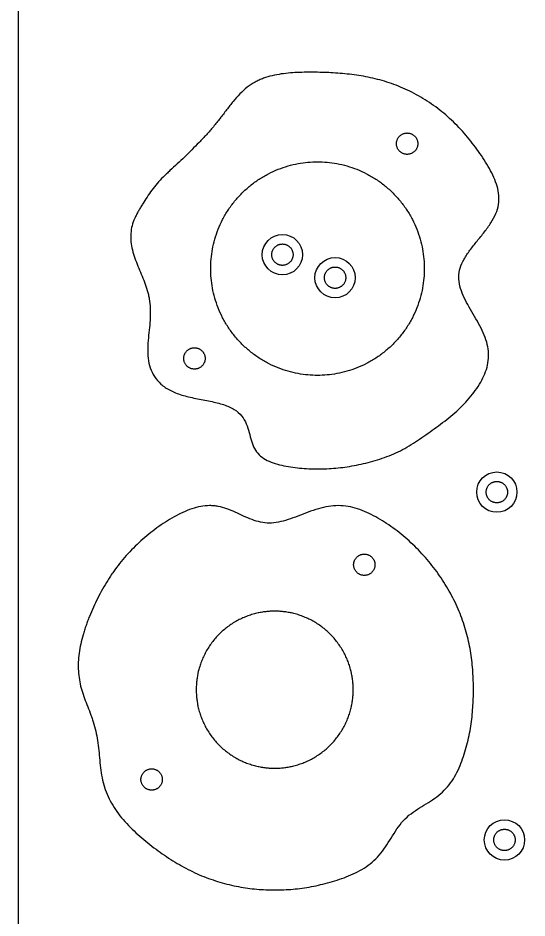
# Model space of a CAD drawing. Header units: centimetres. Extents: x -137 to -47, y -235 to -25.
# Drawn here: x -136.59 to -117.52, y -93.76 to -60.06 of the extents above; entities that cross this region are included whole.
import ezdxf

# ---------------------------------------------------------------- set-up
doc = ezdxf.new("R2010")
doc.units = ezdxf.units.CM
doc.layers.add('Talls', color=7, linetype='Continuous', true_color=0xa80098)

msp = doc.modelspace()

# ---------------------------------------------------------------- linework, layer by layer
at = {"layer": 'Talls'}
msp.add_lwpolyline([(-136.588, -235), (-46.588, -235), (-46.588, -25), (-136.588, -25)], close=True, dxfattribs=at)
for centre in [(-126.685, -68.921), (-124.712, -69.784), (-118.653, -77.814), (-118.367, -90.838)]:
    msp.add_circle(centre, 0.755, dxfattribs=at)
for points, knots in [([(-120.027, -69.423), (-120.095, -69.647), (-120.091, -69.872), (-120.037, -70.097), (-119.978, -70.337), (-119.86, -70.578), (-119.741, -70.792), (-119.61, -71.029), (-119.464, -71.259), (-119.334, -71.497), (-119.271, -71.611), (-119.211, -71.729), (-119.159, -71.848), (-119.109, -71.962), (-119.066, -72.079), (-119.033, -72.198), (-118.972, -72.422), (-118.948, -72.652), (-118.974, -72.883), (-118.999, -73.112), (-119.071, -73.331), (-119.172, -73.537), (-119.279, -73.754), (-119.42, -73.96), (-119.569, -74.15), (-119.727, -74.35), (-119.9, -74.541), (-120.085, -74.716), (-120.179, -74.805), (-120.277, -74.89), (-120.377, -74.972), (-120.477, -75.054), (-120.58, -75.133), (-120.684, -75.211), (-120.787, -75.288), (-120.892, -75.364), (-120.996, -75.44), (-121.101, -75.515), (-121.205, -75.59), (-121.309, -75.663), (-121.414, -75.737), (-121.517, -75.809), (-121.622, -75.879), (-121.726, -75.949), (-121.831, -76.017), (-121.938, -76.081), (-122.044, -76.146), (-122.153, -76.206), (-122.263, -76.262), (-122.374, -76.318), (-122.487, -76.369), (-122.601, -76.416), (-122.716, -76.462), (-122.832, -76.505), (-122.949, -76.544), (-123.065, -76.584), (-123.182, -76.62), (-123.299, -76.653), (-123.415, -76.687), (-123.532, -76.717), (-123.649, -76.745), (-123.765, -76.772), (-123.881, -76.796), (-123.996, -76.818), (-124.112, -76.839), (-124.227, -76.858), (-124.341, -76.874), (-124.455, -76.889), (-124.569, -76.902), (-124.683, -76.913), (-124.91, -76.933), (-125.135, -76.943), (-125.361, -76.943), (-125.587, -76.943), (-125.813, -76.933), (-126.039, -76.912), (-126.266, -76.891), (-126.492, -76.859), (-126.711, -76.809), (-126.82, -76.784), (-126.928, -76.754), (-127.03, -76.718), (-127.132, -76.682), (-127.229, -76.64), (-127.318, -76.589), (-127.407, -76.539), (-127.487, -76.481), (-127.557, -76.413), (-127.626, -76.345), (-127.683, -76.267), (-127.73, -76.179), (-127.777, -76.092), (-127.813, -75.996), (-127.845, -75.894), (-127.876, -75.791), (-127.903, -75.684), (-127.932, -75.576), (-127.961, -75.467), (-127.994, -75.359), (-128.038, -75.255), (-128.082, -75.151), (-128.137, -75.051), (-128.211, -74.961), (-128.285, -74.871), (-128.377, -74.789), (-128.49, -74.719), (-128.602, -74.648), (-128.736, -74.589), (-128.887, -74.538), (-129.039, -74.488), (-129.208, -74.447), (-129.386, -74.41), (-129.564, -74.373), (-129.751, -74.34), (-129.933, -74.304), (-130.116, -74.267), (-130.293, -74.227), (-130.455, -74.177), (-130.617, -74.128), (-130.764, -74.068), (-130.894, -73.999), (-131.024, -73.931), (-131.137, -73.852), (-131.234, -73.765), (-131.332, -73.678), (-131.413, -73.583), (-131.479, -73.481), (-131.545, -73.379), (-131.596, -73.27), (-131.634, -73.155), (-131.672, -73.041), (-131.697, -72.922), (-131.712, -72.799), (-131.727, -72.676), (-131.731, -72.55), (-131.728, -72.422), (-131.726, -72.294), (-131.716, -72.164), (-131.704, -72.035), (-131.691, -71.906), (-131.677, -71.777), (-131.664, -71.65), (-131.652, -71.523), (-131.642, -71.398), (-131.637, -71.276), (-131.632, -71.154), (-131.631, -71.035), (-131.637, -70.919), (-131.643, -70.803), (-131.655, -70.69), (-131.674, -70.58), (-131.683, -70.526), (-131.694, -70.471), (-131.706, -70.418), (-131.718, -70.364), (-131.732, -70.311), (-131.746, -70.259), (-131.776, -70.155), (-131.811, -70.052), (-131.849, -69.952), (-131.887, -69.851), (-131.927, -69.752), (-131.969, -69.654), (-132.011, -69.555), (-132.053, -69.456), (-132.094, -69.356), (-132.135, -69.256), (-132.174, -69.155), (-132.209, -69.052), (-132.244, -68.951), (-132.276, -68.848), (-132.301, -68.744), (-132.326, -68.642), (-132.345, -68.537), (-132.356, -68.433), (-132.366, -68.332), (-132.369, -68.23), (-132.362, -68.129), (-132.355, -68.03), (-132.339, -67.932), (-132.314, -67.836), (-132.289, -67.741), (-132.256, -67.648), (-132.216, -67.558), (-132.195, -67.512), (-132.174, -67.467), (-132.151, -67.423), (-132.128, -67.378), (-132.104, -67.333), (-132.079, -67.289), (-132.054, -67.245), (-132.028, -67.201), (-132.002, -67.157), (-131.976, -67.113), (-131.949, -67.069), (-131.922, -67.025), (-131.868, -66.938), (-131.812, -66.849), (-131.756, -66.763), (-131.698, -66.675), (-131.641, -66.59), (-131.578, -66.505), (-131.515, -66.419), (-131.449, -66.337), (-131.378, -66.256), (-131.305, -66.173), (-131.228, -66.093), (-131.149, -66.015), (-131.108, -65.974), (-131.066, -65.934), (-131.025, -65.894), (-130.982, -65.854), (-130.939, -65.813), (-130.896, -65.773), (-130.806, -65.69), (-130.716, -65.608), (-130.627, -65.525), (-130.534, -65.439), (-130.443, -65.353), (-130.352, -65.265), (-130.26, -65.175), (-130.168, -65.085), (-130.078, -64.994), (-129.986, -64.902), (-129.894, -64.809), (-129.803, -64.716), (-129.712, -64.622), (-129.622, -64.526), (-129.533, -64.428), (-129.444, -64.33), (-129.357, -64.23), (-129.271, -64.128), (-129.186, -64.025), (-129.101, -63.921), (-129.019, -63.815), (-128.936, -63.709), (-128.856, -63.602), (-128.775, -63.496), (-128.694, -63.39), (-128.613, -63.285), (-128.53, -63.185), (-128.447, -63.084), (-128.363, -62.989), (-128.276, -62.899), (-128.188, -62.81), (-128.098, -62.728), (-128.004, -62.654), (-127.91, -62.581), (-127.811, -62.516), (-127.71, -62.46), (-127.659, -62.432), (-127.607, -62.406), (-127.555, -62.383), (-127.502, -62.359), (-127.449, -62.337), (-127.396, -62.317), (-127.288, -62.277), (-127.178, -62.244), (-127.066, -62.218), (-126.954, -62.191), (-126.841, -62.171), (-126.727, -62.154), (-126.614, -62.138), (-126.499, -62.125), (-126.385, -62.116), (-126.271, -62.107), (-126.157, -62.1), (-126.044, -62.096), (-125.817, -62.088), (-125.594, -62.087), (-125.371, -62.091), (-125.148, -62.095), (-124.924, -62.104), (-124.695, -62.119), (-124.581, -62.127), (-124.466, -62.136), (-124.35, -62.147), (-124.234, -62.159), (-124.118, -62.172), (-124.001, -62.187), (-123.768, -62.219), (-123.533, -62.259), (-123.299, -62.313), (-123.182, -62.34), (-123.065, -62.37), (-122.949, -62.403), (-122.832, -62.436), (-122.716, -62.473), (-122.6, -62.513), (-122.485, -62.554), (-122.37, -62.598), (-122.256, -62.646), (-122.142, -62.693), (-122.028, -62.745), (-121.916, -62.8), (-121.804, -62.854), (-121.693, -62.913), (-121.583, -62.975), (-121.474, -63.037), (-121.365, -63.103), (-121.259, -63.172), (-121.152, -63.241), (-121.047, -63.314), (-120.944, -63.39), (-120.841, -63.466), (-120.74, -63.545), (-120.641, -63.627), (-120.542, -63.71), (-120.446, -63.795), (-120.352, -63.883), (-120.258, -63.971), (-120.166, -64.062), (-120.077, -64.156), (-119.988, -64.249), (-119.901, -64.345), (-119.817, -64.444), (-119.733, -64.542), (-119.652, -64.642), (-119.572, -64.744), (-119.493, -64.846), (-119.416, -64.949), (-119.341, -65.054), (-119.267, -65.158), (-119.196, -65.265), (-119.127, -65.372), (-119.059, -65.479), (-118.994, -65.587), (-118.933, -65.697), (-118.873, -65.805), (-118.817, -65.915), (-118.768, -66.027), (-118.72, -66.135), (-118.677, -66.247), (-118.644, -66.361), (-118.612, -66.471), (-118.589, -66.584), (-118.579, -66.699), (-118.569, -66.813), (-118.572, -66.926), (-118.59, -67.039), (-118.61, -67.158), (-118.645, -67.272), (-118.691, -67.382), (-118.741, -67.502), (-118.805, -67.617), (-118.875, -67.727), (-118.949, -67.844), (-119.034, -67.96), (-119.119, -68.07), (-119.207, -68.185), (-119.302, -68.3), (-119.393, -68.413), (-119.482, -68.524), (-119.575, -68.639), (-119.659, -68.753), (-119.738, -68.86), (-119.816, -68.974), (-119.881, -69.09), (-119.941, -69.196), (-119.992, -69.308), (-120.027, -69.423)], [0, 0, 0, 0, 0.690504, 0.690504, 0.690504, 1.450729, 1.450729, 1.450729, 2.264627, 2.264627, 2.264627, 2.657753, 2.657753, 2.657753, 3.029814, 3.029814, 3.029814, 3.725906, 3.725906, 3.725906, 4.416335, 4.416335, 4.416335, 5.149397, 5.149397, 5.149397, 5.916782, 5.916782, 5.916782, 6.304794, 6.304794, 6.304794, 6.693663, 6.693663, 6.693663, 7.081439, 7.081439, 7.081439, 7.465931, 7.465931, 7.465931, 7.845762, 7.845762, 7.845762, 8.221074, 8.221074, 8.221074, 8.593406, 8.593406, 8.593406, 8.964872, 8.964872, 8.964872, 9.335443, 9.335443, 9.335443, 9.702151, 9.702151, 9.702151, 10.063791, 10.063791, 10.063791, 10.419425, 10.419425, 10.419425, 10.768537, 10.768537, 10.768537, 11.112488, 11.112488, 11.112488, 11.792129, 11.792129, 11.792129, 12.471356, 12.471356, 12.471356, 13.152154, 13.152154, 13.152154, 13.483923, 13.483923, 13.483923, 13.800171, 13.800171, 13.800171, 14.098929, 14.098929, 14.098929, 14.392072, 14.392072, 14.392072, 14.700979, 14.700979, 14.700979, 15.030678, 15.030678, 15.030678, 15.369297, 15.369297, 15.369297, 15.712581, 15.712581, 15.712581, 16.084967, 16.084967, 16.084967, 16.52375, 16.52375, 16.52375, 17.039265, 17.039265, 17.039265, 17.597152, 17.597152, 17.597152, 18.134462, 18.134462, 18.134462, 18.609366, 18.609366, 18.609366, 19.024683, 19.024683, 19.024683, 19.401791, 19.401791, 19.401791, 19.764394, 19.764394, 19.764394, 20.130572, 20.130572, 20.130572, 20.508579, 20.508579, 20.508579, 20.896365, 20.896365, 20.896365, 21.283598, 21.283598, 21.283598, 21.658386, 21.658386, 21.658386, 22.015706, 22.015706, 22.015706, 22.356718, 22.356718, 22.356718, 22.522614, 22.522614, 22.522614, 22.686489, 22.686489, 22.686489, 23.010574, 23.010574, 23.010574, 23.332198, 23.332198, 23.332198, 23.654798, 23.654798, 23.654798, 23.979666, 23.979666, 23.979666, 24.302192, 24.302192, 24.302192, 24.617909, 24.617909, 24.617909, 24.92308, 24.92308, 24.92308, 25.220243, 25.220243, 25.220243, 25.516382, 25.516382, 25.516382, 25.666151, 25.666151, 25.666151, 25.817661, 25.817661, 25.817661, 25.970779, 25.970779, 25.970779, 26.125022, 26.125022, 26.125022, 26.435257, 26.435257, 26.435257, 26.748589, 26.748589, 26.748589, 27.068618, 27.068618, 27.068618, 27.401528, 27.401528, 27.401528, 27.574336, 27.574336, 27.574336, 27.751443, 27.751443, 27.751443, 28.11736, 28.11736, 28.11736, 28.495663, 28.495663, 28.495663, 28.881431, 28.881431, 28.881431, 29.271862, 29.271862, 29.271862, 29.666444, 29.666444, 29.666444, 30.065175, 30.065175, 30.065175, 30.466928, 30.466928, 30.466928, 30.869077, 30.869077, 30.869077, 31.264808, 31.264808, 31.264808, 31.647358, 31.647358, 31.647358, 32.013871, 32.013871, 32.013871, 32.366937, 32.366937, 32.366937, 32.540344, 32.540344, 32.540344, 32.712794, 32.712794, 32.712794, 33.057203, 33.057203, 33.057203, 33.402141, 33.402141, 33.402141, 33.746642, 33.746642, 33.746642, 34.088581, 34.088581, 34.088581, 34.761518, 34.761518, 34.761518, 35.437898, 35.437898, 35.437898, 35.784203, 35.784203, 35.784203, 36.135647, 36.135647, 36.135647, 36.849416, 36.849416, 36.849416, 37.211299, 37.211299, 37.211299, 37.576686, 37.576686, 37.576686, 37.945771, 37.945771, 37.945771, 38.318673, 38.318673, 38.318673, 38.695285, 38.695285, 38.695285, 39.07524, 39.07524, 39.07524, 39.457973, 39.457973, 39.457973, 39.842823, 39.842823, 39.842823, 40.229134, 40.229134, 40.229134, 40.616374, 40.616374, 40.616374, 41.004126, 41.004126, 41.004126, 41.391859, 41.391859, 41.391859, 41.778612, 41.778612, 41.778612, 42.162591, 42.162591, 42.162591, 42.540935, 42.540935, 42.540935, 42.910027, 42.910027, 42.910027, 43.266766, 43.266766, 43.266766, 43.611804, 43.611804, 43.611804, 43.95444, 43.95444, 43.95444, 44.313644, 44.313644, 44.313644, 44.704408, 44.704408, 44.704408, 45.126641, 45.126641, 45.126641, 45.565327, 45.565327, 45.565327, 45.997665, 45.997665, 45.997665, 46.401893, 46.401893, 46.401893, 46.766843, 46.766843, 46.766843, 46.766843]), ([(-119.53, -85.211), (-119.53, -85.436), (-119.537, -85.661), (-119.552, -85.885), (-119.568, -86.117), (-119.593, -86.347), (-119.628, -86.577), (-119.665, -86.812), (-119.712, -87.046), (-119.772, -87.276), (-119.803, -87.393), (-119.837, -87.51), (-119.874, -87.625), (-119.912, -87.742), (-119.953, -87.858), (-119.998, -87.972), (-120.087, -88.199), (-120.194, -88.424), (-120.332, -88.627), (-120.469, -88.83), (-120.635, -89.01), (-120.827, -89.164), (-121.022, -89.322), (-121.249, -89.458), (-121.462, -89.588), (-121.683, -89.724), (-121.904, -89.864), (-122.088, -90.046), (-122.179, -90.137), (-122.261, -90.24), (-122.338, -90.347), (-122.415, -90.455), (-122.487, -90.568), (-122.558, -90.681), (-122.63, -90.795), (-122.7, -90.909), (-122.773, -91.019), (-122.845, -91.129), (-122.921, -91.235), (-123.001, -91.335), (-123.082, -91.434), (-123.167, -91.527), (-123.258, -91.612), (-123.349, -91.696), (-123.446, -91.773), (-123.548, -91.843), (-123.65, -91.913), (-123.756, -91.975), (-123.866, -92.031), (-123.976, -92.088), (-124.09, -92.138), (-124.204, -92.185), (-124.319, -92.231), (-124.436, -92.274), (-124.552, -92.313), (-124.669, -92.353), (-124.785, -92.389), (-124.902, -92.422), (-125.019, -92.456), (-125.136, -92.486), (-125.252, -92.513), (-125.368, -92.541), (-125.484, -92.565), (-125.6, -92.587), (-125.715, -92.608), (-125.83, -92.627), (-125.944, -92.643), (-126.059, -92.658), (-126.173, -92.671), (-126.286, -92.682), (-126.513, -92.702), (-126.739, -92.712), (-126.965, -92.712), (-127.19, -92.712), (-127.416, -92.702), (-127.643, -92.682), (-127.87, -92.661), (-128.098, -92.63), (-128.329, -92.586), (-128.444, -92.565), (-128.56, -92.54), (-128.676, -92.513), (-128.792, -92.485), (-128.908, -92.454), (-129.024, -92.42), (-129.139, -92.386), (-129.255, -92.349), (-129.37, -92.309), (-129.485, -92.268), (-129.599, -92.224), (-129.712, -92.177), (-129.825, -92.13), (-129.938, -92.08), (-130.049, -92.026), (-130.16, -91.973), (-130.27, -91.916), (-130.38, -91.856), (-130.489, -91.796), (-130.598, -91.733), (-130.706, -91.668), (-130.813, -91.603), (-130.92, -91.534), (-131.026, -91.464), (-131.132, -91.393), (-131.237, -91.319), (-131.341, -91.244), (-131.446, -91.168), (-131.549, -91.09), (-131.651, -91.01), (-131.753, -90.929), (-131.854, -90.847), (-131.952, -90.762), (-132.051, -90.677), (-132.148, -90.59), (-132.243, -90.5), (-132.337, -90.41), (-132.429, -90.318), (-132.517, -90.223), (-132.604, -90.128), (-132.689, -90.031), (-132.768, -89.931), (-132.847, -89.83), (-132.921, -89.727), (-132.989, -89.622), (-133.057, -89.516), (-133.119, -89.407), (-133.175, -89.296), (-133.23, -89.185), (-133.278, -89.071), (-133.319, -88.954), (-133.36, -88.838), (-133.394, -88.719), (-133.421, -88.598), (-133.449, -88.477), (-133.47, -88.354), (-133.486, -88.23), (-133.503, -88.106), (-133.516, -87.981), (-133.527, -87.856), (-133.538, -87.731), (-133.548, -87.606), (-133.561, -87.483), (-133.573, -87.359), (-133.588, -87.237), (-133.607, -87.117), (-133.627, -86.996), (-133.65, -86.878), (-133.677, -86.762), (-133.704, -86.646), (-133.736, -86.532), (-133.771, -86.42), (-133.788, -86.364), (-133.807, -86.309), (-133.826, -86.254), (-133.845, -86.199), (-133.864, -86.144), (-133.884, -86.09), (-133.924, -85.983), (-133.966, -85.877), (-134.006, -85.772), (-134.047, -85.667), (-134.087, -85.564), (-134.123, -85.461), (-134.16, -85.358), (-134.193, -85.256), (-134.222, -85.152), (-134.25, -85.048), (-134.273, -84.944), (-134.29, -84.838), (-134.308, -84.731), (-134.32, -84.624), (-134.326, -84.516), (-134.333, -84.406), (-134.334, -84.295), (-134.329, -84.185), (-134.324, -84.071), (-134.314, -83.958), (-134.299, -83.846), (-134.284, -83.731), (-134.263, -83.616), (-134.239, -83.503), (-134.214, -83.387), (-134.184, -83.272), (-134.152, -83.158), (-134.135, -83.1), (-134.117, -83.042), (-134.099, -82.985), (-134.081, -82.927), (-134.061, -82.87), (-134.041, -82.812), (-134.021, -82.755), (-134, -82.697), (-133.979, -82.64), (-133.957, -82.582), (-133.935, -82.525), (-133.912, -82.468), (-133.865, -82.353), (-133.816, -82.238), (-133.765, -82.125), (-133.712, -82.011), (-133.658, -81.897), (-133.601, -81.785), (-133.544, -81.671), (-133.484, -81.559), (-133.422, -81.449), (-133.36, -81.337), (-133.294, -81.227), (-133.227, -81.119), (-133.193, -81.064), (-133.158, -81.011), (-133.122, -80.957), (-133.087, -80.903), (-133.051, -80.85), (-133.014, -80.798), (-132.94, -80.692), (-132.863, -80.589), (-132.783, -80.488), (-132.703, -80.387), (-132.62, -80.288), (-132.534, -80.191), (-132.448, -80.095), (-132.359, -80), (-132.268, -79.909), (-132.176, -79.817), (-132.083, -79.728), (-131.986, -79.641), (-131.89, -79.555), (-131.792, -79.471), (-131.692, -79.389), (-131.592, -79.308), (-131.489, -79.229), (-131.386, -79.154), (-131.282, -79.078), (-131.176, -79.005), (-131.069, -78.936), (-130.962, -78.867), (-130.854, -78.802), (-130.744, -78.741), (-130.635, -78.68), (-130.524, -78.623), (-130.413, -78.572), (-130.302, -78.521), (-130.19, -78.476), (-130.079, -78.438), (-129.967, -78.4), (-129.855, -78.37), (-129.744, -78.35), (-129.633, -78.33), (-129.522, -78.32), (-129.413, -78.32), (-129.358, -78.32), (-129.303, -78.322), (-129.249, -78.327), (-129.194, -78.332), (-129.14, -78.34), (-129.087, -78.35), (-128.979, -78.371), (-128.872, -78.401), (-128.767, -78.439), (-128.661, -78.476), (-128.556, -78.52), (-128.451, -78.567), (-128.346, -78.614), (-128.242, -78.664), (-128.137, -78.711), (-128.033, -78.759), (-127.928, -78.805), (-127.822, -78.844), (-127.612, -78.922), (-127.399, -78.974), (-127.175, -78.974), (-126.952, -78.974), (-126.718, -78.922), (-126.475, -78.844), (-126.353, -78.805), (-126.228, -78.759), (-126.102, -78.711), (-125.977, -78.664), (-125.849, -78.614), (-125.722, -78.567), (-125.467, -78.473), (-125.21, -78.391), (-124.959, -78.35), (-124.834, -78.33), (-124.709, -78.32), (-124.586, -78.32), (-124.464, -78.32), (-124.342, -78.33), (-124.223, -78.35), (-124.103, -78.37), (-123.985, -78.4), (-123.868, -78.438), (-123.752, -78.476), (-123.637, -78.521), (-123.524, -78.572), (-123.41, -78.623), (-123.298, -78.68), (-123.188, -78.741), (-123.077, -78.802), (-122.968, -78.868), (-122.861, -78.937), (-122.754, -79.006), (-122.648, -79.078), (-122.544, -79.153), (-122.44, -79.229), (-122.338, -79.307), (-122.237, -79.389), (-122.137, -79.47), (-122.039, -79.554), (-121.943, -79.641), (-121.847, -79.728), (-121.753, -79.817), (-121.661, -79.909), (-121.57, -80), (-121.481, -80.094), (-121.394, -80.19), (-121.308, -80.287), (-121.224, -80.385), (-121.142, -80.485), (-121.061, -80.585), (-120.982, -80.687), (-120.906, -80.791), (-120.831, -80.895), (-120.757, -81), (-120.687, -81.108), (-120.617, -81.215), (-120.55, -81.323), (-120.486, -81.434), (-120.423, -81.543), (-120.362, -81.654), (-120.304, -81.767), (-120.246, -81.879), (-120.192, -81.992), (-120.14, -82.107), (-120.09, -82.22), (-120.042, -82.335), (-119.997, -82.451), (-119.953, -82.566), (-119.912, -82.682), (-119.874, -82.799), (-119.837, -82.914), (-119.803, -83.031), (-119.772, -83.148), (-119.742, -83.264), (-119.715, -83.381), (-119.691, -83.498), (-119.667, -83.614), (-119.646, -83.73), (-119.628, -83.847), (-119.61, -83.962), (-119.595, -84.078), (-119.582, -84.194), (-119.57, -84.308), (-119.56, -84.423), (-119.552, -84.538), (-119.545, -84.651), (-119.539, -84.764), (-119.536, -84.877), (-119.532, -84.988), (-119.53, -85.1), (-119.53, -85.211)], [0, 0, 0, 0, 0.674388, 0.674388, 0.674388, 1.370628, 1.370628, 1.370628, 2.085242, 2.085242, 2.085242, 2.449144, 2.449144, 2.449144, 2.817355, 2.817355, 2.817355, 3.555393, 3.555393, 3.555393, 4.291404, 4.291404, 4.291404, 5.05657, 5.05657, 5.05657, 5.836557, 5.836557, 5.836557, 6.229271, 6.229271, 6.229271, 6.6295, 6.6295, 6.6295, 7.029273, 7.029273, 7.029273, 7.419612, 7.419612, 7.419612, 7.798046, 7.798046, 7.798046, 8.169393, 8.169393, 8.169393, 8.539774, 8.539774, 8.539774, 8.91139, 8.91139, 8.91139, 9.28208, 9.28208, 9.28208, 9.648789, 9.648789, 9.648789, 10.010428, 10.010428, 10.010428, 10.366063, 10.366063, 10.366063, 10.715175, 10.715175, 10.715175, 11.059119, 11.059119, 11.059119, 11.738767, 11.738767, 11.738767, 12.41841, 12.41841, 12.41841, 13.111218, 13.111218, 13.111218, 13.465986, 13.465986, 13.465986, 13.825902, 13.825902, 13.825902, 14.189714, 14.189714, 14.189714, 14.556405, 14.556405, 14.556405, 14.925685, 14.925685, 14.925685, 15.298014, 15.298014, 15.298014, 15.674035, 15.674035, 15.674035, 16.054244, 16.054244, 16.054244, 16.438704, 16.438704, 16.438704, 16.826737, 16.826737, 16.826737, 17.217122, 17.217122, 17.217122, 17.6082, 17.6082, 17.6082, 17.997731, 17.997731, 17.997731, 18.383516, 18.383516, 18.383516, 18.763996, 18.763996, 18.763996, 19.138961, 19.138961, 19.138961, 19.510267, 19.510267, 19.510267, 19.88135, 19.88135, 19.88135, 20.255105, 20.255105, 20.255105, 20.631441, 20.631441, 20.631441, 21.006526, 21.006526, 21.006526, 21.375746, 21.375746, 21.375746, 21.737493, 21.737493, 21.737493, 22.092274, 22.092274, 22.092274, 22.267289, 22.267289, 22.267289, 22.44069, 22.44069, 22.44069, 22.781773, 22.781773, 22.781773, 23.113843, 23.113843, 23.113843, 23.438566, 23.438566, 23.438566, 23.760281, 23.760281, 23.760281, 24.084512, 24.084512, 24.084512, 24.416153, 24.416153, 24.416153, 24.756357, 24.756357, 24.756357, 25.104759, 25.104759, 25.104759, 25.460831, 25.460831, 25.460831, 25.641441, 25.641441, 25.641441, 25.82356, 25.82356, 25.82356, 26.007014, 26.007014, 26.007014, 26.19173, 26.19173, 26.19173, 26.564867, 26.564867, 26.564867, 26.942357, 26.942357, 26.942357, 27.323299, 27.323299, 27.323299, 27.706782, 27.706782, 27.706782, 27.899228, 27.899228, 27.899228, 28.092047, 28.092047, 28.092047, 28.478599, 28.478599, 28.478599, 28.866052, 28.866052, 28.866052, 29.254108, 29.254108, 29.254108, 29.642322, 29.642322, 29.642322, 30.030095, 30.030095, 30.030095, 30.416695, 30.416695, 30.416695, 30.800666, 30.800666, 30.800666, 31.18009, 31.18009, 31.18009, 31.551785, 31.551785, 31.551785, 31.912564, 31.912564, 31.912564, 32.259136, 32.259136, 32.259136, 32.592778, 32.592778, 32.592778, 32.756881, 32.756881, 32.756881, 32.920889, 32.920889, 32.920889, 33.253436, 33.253436, 33.253436, 33.594234, 33.594234, 33.594234, 33.939696, 33.939696, 33.939696, 34.281504, 34.281504, 34.281504, 34.948905, 34.948905, 34.948905, 35.667643, 35.667643, 35.667643, 36.0628, 36.0628, 36.0628, 36.469876, 36.469876, 36.469876, 37.265442, 37.265442, 37.265442, 37.640239, 37.640239, 37.640239, 38.00621, 38.00621, 38.00621, 38.37172, 38.37172, 38.37172, 38.742086, 38.742086, 38.742086, 39.118286, 39.118286, 39.118286, 39.499373, 39.499373, 39.499373, 39.883585, 39.883585, 39.883585, 40.269989, 40.269989, 40.269989, 40.65786, 40.65786, 40.65786, 41.046394, 41.046394, 41.046394, 41.434804, 41.434804, 41.434804, 41.822569, 41.822569, 41.822569, 42.209217, 42.209217, 42.209217, 42.594249, 42.594249, 42.594249, 42.977152, 42.977152, 42.977152, 43.3574, 43.3574, 43.3574, 43.734399, 43.734399, 43.734399, 44.107511, 44.107511, 44.107511, 44.476174, 44.476174, 44.476174, 44.840175, 44.840175, 44.840175, 45.199518, 45.199518, 45.199518, 45.554188, 45.554188, 45.554188, 45.904099, 45.904099, 45.904099, 46.249181, 46.249181, 46.249181, 46.589167, 46.589167, 46.589167, 46.923558, 46.923558, 46.923558, 46.923558])]:
    msp.add_open_spline(points, degree=3, knots=knots, dxfattribs=at)
for points, weights, degree, knots in [([(-121.613, -64.764), (-121.613, -64.364), (-122.013, -64.364), (-122.413, -64.364), (-122.413, -64.764), (-122.413, -65.164), (-122.013, -65.164), (-121.613, -65.164), (-121.613, -64.764)], [1, 0.707106781187, 1, 0.707106781187, 1, 0.707106781187, 1, 0.707106781187, 1], 2, [0, 0, 0, 0.628319, 0.628319, 1.256637, 1.256637, 1.884956, 1.884956, 2.513274, 2.513274, 2.513274]), ([(-121.37, -69.443), (-121.37, -65.443), (-125.37, -65.443), (-129.37, -65.443), (-129.37, -69.443), (-129.37, -73.443), (-125.37, -73.443), (-121.37, -73.443), (-121.37, -69.443)], [1, 0.707106781187, 1, 0.707106781187, 1, 0.707106781187, 1, 0.707106781187, 1], 2, [0, 0, 0, 6.283185, 6.283185, 12.566371, 12.566371, 18.849556, 18.849556, 25.132741, 25.132741, 25.132741]), ([(-126.285, -68.921), (-126.285, -68.521), (-126.685, -68.521), (-127.085, -68.521), (-127.085, -68.921), (-127.085, -69.321), (-126.685, -69.321), (-126.285, -69.321), (-126.285, -68.921)], [1, 0.707106781187, 1, 0.707106781187, 1, 0.707106781187, 1, 0.707106781187, 1], 2, [0, 0, 0, 0.628319, 0.628319, 1.256637, 1.256637, 1.884956, 1.884956, 2.513274, 2.513274, 2.513274]), ([(-124.312, -69.784), (-124.312, -69.384), (-124.712, -69.384), (-125.112, -69.384), (-125.112, -69.784), (-125.112, -70.184), (-124.712, -70.184), (-124.312, -70.184), (-124.312, -69.784)], [1, 0.707106781187, 1, 0.707106781187, 1, 0.707106781187, 1, 0.707106781187, 1], 2, [0, 0, 0, 0.628319, 0.628319, 1.256637, 1.256637, 1.884956, 1.884956, 2.513274, 2.513274, 2.513274]), ([(-129.58, -72.806), (-129.58, -72.406), (-129.98, -72.406), (-130.38, -72.406), (-130.38, -72.806), (-130.38, -73.206), (-129.98, -73.206), (-129.58, -73.206), (-129.58, -72.806)], [1, 0.707106781187, 1, 0.707106781187, 1, 0.707106781187, 1, 0.707106781187, 1], 2, [0, 0, 0, 0.628319, 0.628319, 1.256637, 1.256637, 1.884956, 1.884956, 2.513274, 2.513274, 2.513274]), ([(-118.253, -77.814), (-118.253, -77.414), (-118.653, -77.414), (-119.053, -77.414), (-119.053, -77.814), (-119.053, -78.214), (-118.653, -78.214), (-118.253, -78.214), (-118.253, -77.814)], [1, 0.707106781187, 1, 0.707106781187, 1, 0.707106781187, 1, 0.707106781187, 1], 2, [0, 0, 0, 0.628319, 0.628319, 1.256637, 1.256637, 1.884956, 1.884956, 2.513274, 2.513274, 2.513274]), ([(-123.217, -80.533), (-123.217, -80.133), (-123.617, -80.133), (-124.017, -80.133), (-124.017, -80.533), (-124.017, -80.933), (-123.617, -80.933), (-123.217, -80.933), (-123.217, -80.533)], [1, 0.707106781187, 1, 0.707106781187, 1, 0.707106781187, 1, 0.707106781187, 1], 2, [0, 0, 0, 0.628319, 0.628319, 1.256637, 1.256637, 1.884956, 1.884956, 2.513274, 2.513274, 2.513274]), ([(-124.033, -85.212), (-124.033, -84.444), (-124.642, -82.881), (-126.205, -82.272), (-126.973, -82.272), (-127.741, -82.272), (-129.304, -82.881), (-129.913, -84.444), (-129.913, -85.212)], [1, 0.902368927062, 0.804737854124, 0.902368927062, 1, 0.902368927062, 0.804737854124, 0.902368927062, 1], 3, [11.816527, 11.816527, 11.816527, 11.816527, 14.770659, 17.724791, 17.724791, 17.724791, 20.678923, 23.633055, 23.633055, 23.633055, 23.633055]), ([(-129.913, -85.212), (-129.913, -85.98), (-129.304, -87.543), (-127.741, -88.152), (-126.973, -88.152), (-126.205, -88.152), (-124.642, -87.543), (-124.033, -85.98), (-124.033, -85.212)], [1, 0.902368927062, 0.804737854124, 0.902368927062, 1, 0.902368927062, 0.804737854124, 0.902368927062, 1], 3, [0, 0, 0, 0, 2.954132, 5.908264, 5.908264, 5.908264, 8.862395, 11.816527, 11.816527, 11.816527, 11.816527]), ([(-131.183, -88.575), (-131.183, -88.175), (-131.583, -88.175), (-131.983, -88.175), (-131.983, -88.575), (-131.983, -88.975), (-131.583, -88.975), (-131.183, -88.975), (-131.183, -88.575)], [1, 0.707106781187, 1, 0.707106781187, 1, 0.707106781187, 1, 0.707106781187, 1], 2, [0, 0, 0, 0.628319, 0.628319, 1.256637, 1.256637, 1.884956, 1.884956, 2.513274, 2.513274, 2.513274]), ([(-117.967, -90.838), (-117.967, -90.438), (-118.367, -90.438), (-118.767, -90.438), (-118.767, -90.838), (-118.767, -91.238), (-118.367, -91.238), (-117.967, -91.238), (-117.967, -90.838)], [1, 0.707106781187, 1, 0.707106781187, 1, 0.707106781187, 1, 0.707106781187, 1], 2, [0, 0, 0, 0.628319, 0.628319, 1.256637, 1.256637, 1.884956, 1.884956, 2.513274, 2.513274, 2.513274])]:
    msp.add_rational_spline(points, weights, degree=degree, knots=knots, dxfattribs=at)

doc.saveas('drawing.dxf')
